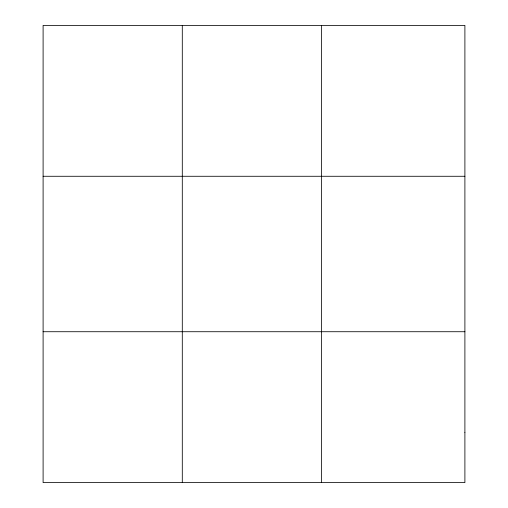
<?xml version="1.0" encoding="UTF-8"?>
<svg xmlns="http://www.w3.org/2000/svg" width="508" height="508" viewBox="0 0 508 508"><rect width="100%" height="100%" fill="white"/><g stroke="black" fill="none" stroke-linecap="round" stroke-linejoin="round"><path stroke-width="0.76" d="M182.296 482.6L182.296 25.4M321.488 482.6L321.488 25.4M43.104 176.276L464.896 176.276M43.104 331.724L464.896 331.724M464.896 432.308L464.896 482.6L43.104 482.6L43.104 25.4L464.896 25.4L464.896 432.308"/></g></svg>
